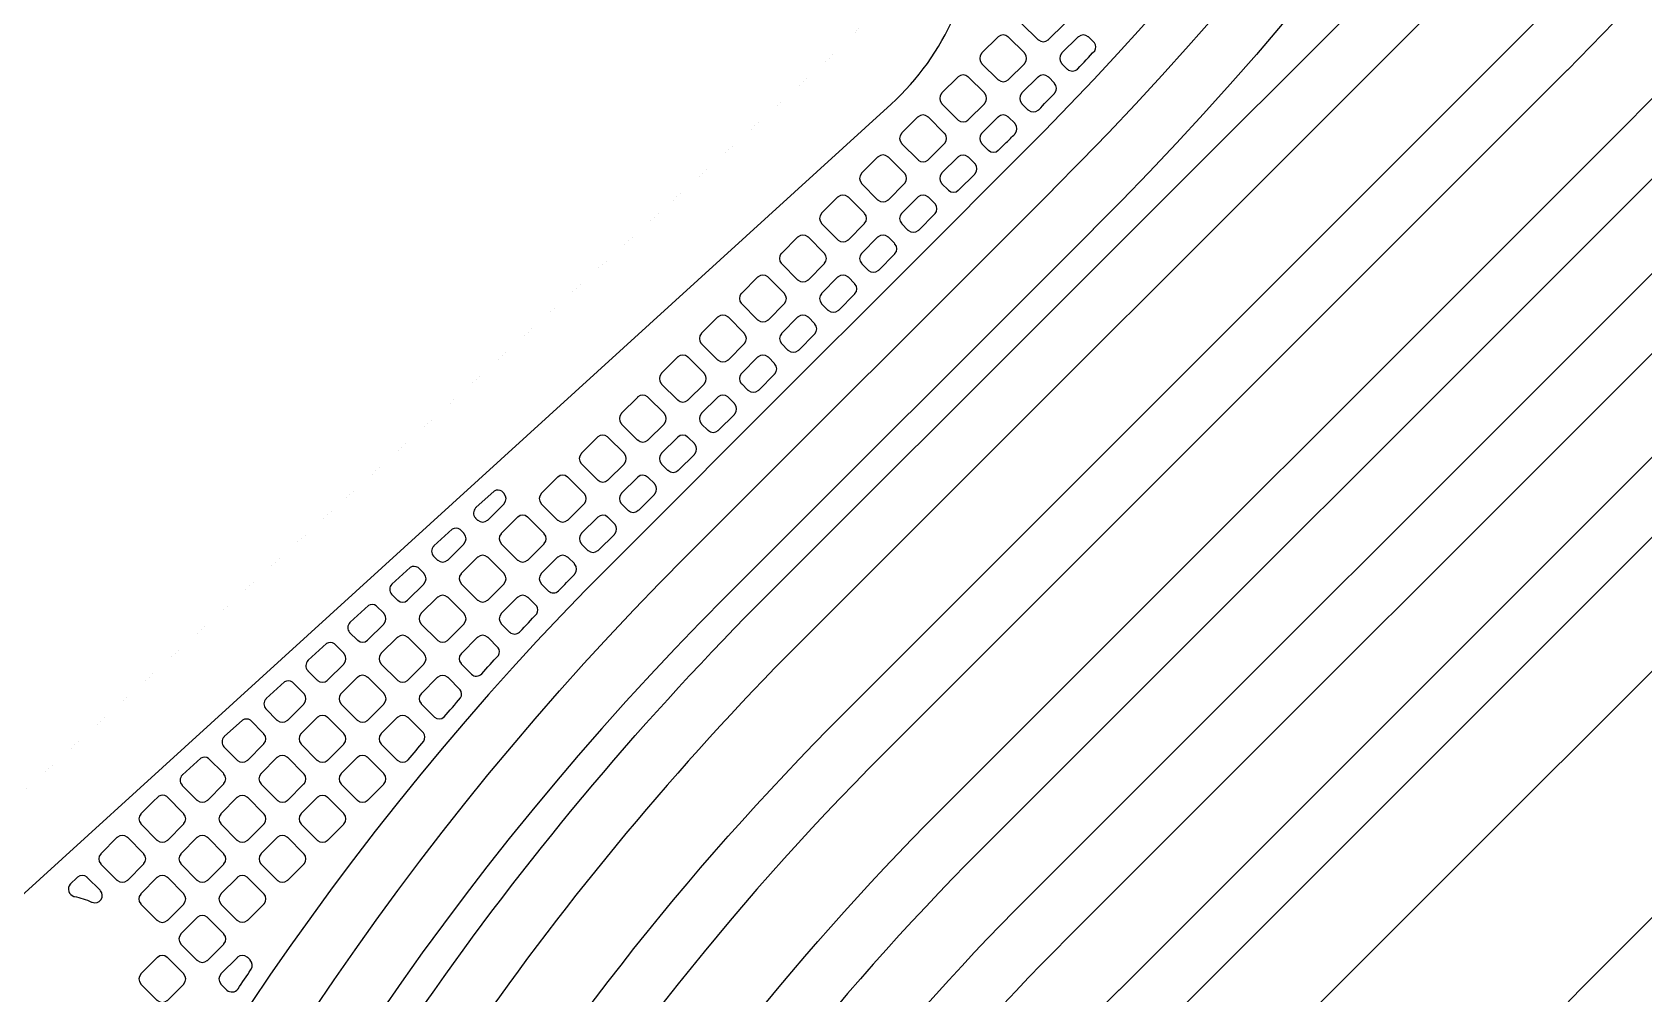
# Model space of a CAD drawing. Extents: x 0 to 248, y 0 to 175.
# Drawn here: x 41.392 to 45.729, y 142.079 to 144.668 of the extents above; entities that cross this region are included whole.
import ezdxf

# ---------------------------------------------------------------- set-up
doc = ezdxf.new("R2010")
doc.units = 0
doc.layers.add('gbr-dxf', color=7, linetype='Continuous')
doc.layers.add('gbr-outline-dxf', color=2, linetype='Continuous')

msp = doc.modelspace()

# ---------------------------------------------------------------- linework, layer by layer
at = {"layer": 'gbr-dxf', "linetype": 'Continuous'}
for points in [[(43.1263, 134.5397, -0.007248), (43.1264, 134.5452), (43.1264, 135.7605), (43.1264, 135.7605), (43.1264, 137.8618), (43.387, 139.5776), (43.8366, 140.6957), (44.8368, 142.0328), (46.1734, 143.3693, 0.185228), (48.9468, 149.5938, 0.004309), (49.1269, 150.0939, -0.1364), (49.1652, 150.1958), (49.1653, 150.1958, -0.058783), (49.1976, 150.2307, 0.216588), (49.2404, 150.3248), (49.2404, 150.3254), (49.2404, 150.8184), (49.2404, 150.8239), (49.4182, 150.8239), (49.4182, 150.8184)], [(49.4182, 150.8184), (49.4182, 150.3261, -0.014748), (49.4183, 150.3249, 0.218593), (49.4618, 150.2301, -0.014748), (49.4627, 150.2292, -0.216981), (49.5325, 150.0759, -0.080329), (49.5222, 150.0119, -0.001554), (49.5216, 149.9502), (49.5216, 149.9497, -0.109709), (47.7766, 144.6187), (46.612, 143.1443), (45.6209, 142.1531, 0.198219), (43.5224, 137.1056), (43.5224, 134.6037, -0.080301), (43.5327, 134.5397, -0.213625), (43.4649, 134.3881, 0.042382), (43.4627, 134.3856), (43.4627, 134.3856), (43.4454, 134.3683, 0.164302), (43.4185, 134.2929), (43.4185, 134.045)], [(43.7135, 136.7321, -0.198869), (46.0075, 142.2694), (46.0076, 142.2694), (46.0076, 142.2694), (47.8004, 144.0622, 0.157884), (49.7136, 149.9659, -0.020044), (49.7135, 149.9679), (49.7135, 150.0479, 0.146233), (49.7096, 150.0587, -0.110384), (49.7018, 150.074, 0.060362), (49.663, 150.1634, 0.027346), (49.6618, 150.1651, -0.118045), (49.6613, 150.1661), (49.661, 150.1669, 0.04928), (49.6135, 150.2308, -0.01427), (49.6122, 150.2324, -0.180381), (49.5905, 150.2906), (49.5905, 150.3104), (49.5905, 150.3795), (49.5905, 150.8184), (49.5905, 150.824), (49.7683, 150.824), (49.7683, 150.8184)], [(43.9421, 136.731, -0.198917), (46.1693, 142.1078), (46.1693, 142.1078), (46.1693, 142.1079), (47.9748, 143.9134, 0.158386), (49.9421, 149.968, -0.01306), (49.9422, 149.9691), (49.9422, 150.084, -0.058027), (49.9421, 150.0845, 0.145886), (49.9384, 150.0954, -0.04083), (49.9383, 150.0956, -0.198048), (49.9306, 150.1247), (49.9465, 150.2429, 0.026278), (49.9427, 150.2706, -0.056627), (49.9404, 150.2905), (49.9404, 150.2905), (49.9404, 150.3103), (49.9404, 150.8183), (49.9404, 150.8239), (50.1182, 150.8239), (50.1182, 150.8183)], [(44.7636, 136.641, -0.198871), (47.193, 142.5051), (47.1932, 142.5053), (48.4404, 143.7525), (48.4404, 143.7525), (48.4404, 143.7526, 0.198851), (50.7674, 149.3682, -0.020044), (50.7673, 149.3702, -0.013079), (50.7674, 149.3714), (50.7674, 150.0471, -0.036092), (50.7673, 150.0474, 0.152929), (50.7634, 150.0586), (50.7633, 150.0587, -0.105582), (50.7558, 150.0733, 0.111015), (50.6654, 150.2287, -0.194527), (50.6404, 150.2905), (50.6404, 150.3794, -0.007121), (50.6405, 150.3815), (50.6405, 150.8184), (50.6405, 150.8239), (50.8183, 150.8239), (50.8183, 150.8184)], [(49.7683, 150.3104), (49.7683, 150.2906, -0.064351), (49.7653, 150.268), (49.7631, 150.2355), (49.7787, 150.1195, -0.050081), (49.7794, 150.1118), (49.7794, 150.0837, -0.173258), (49.7705, 150.0587, 0.152897), (49.7666, 150.0475, -0.05707), (49.7665, 150.0469), (49.7665, 149.97, -0.020066), (49.7666, 149.968, -0.15799), (47.8421, 144.0294, -0.041596), (47.8392, 144.0261), (46.045, 142.2319), (46.045, 142.2319), (46.045, 142.2319, 0.198907), (43.7665, 136.731, -0.01306)], [(50.8183, 150.3104), (50.8183, 150.2905), (50.8182, 150.2905), (50.8182, 150.2905, -0.018935), (50.818, 150.2839), (50.8172, 150.2059), (50.8276, 150.1282, -0.145547), (50.8332, 150.1065), (50.8332, 150.0839, -0.175279), (50.8243, 150.0587), (50.8243, 150.0587, 0.152918), (50.8204, 150.0474), (50.8204, 149.3719, -0.016923), (50.8204, 149.3703, -0.198917), (48.4779, 143.7151), (48.4779, 143.7151), (48.4779, 143.7151), (47.2307, 142.4678), (47.2304, 142.4676, 0.198862), (44.8166, 136.6412, -0.016923)], [(40.8033, 137.588, -0.198905), (43.1509, 143.256), (43.1513, 143.2563), (44.1396, 144.2446), (44.14, 144.245, 0.187154), (46.7944, 150.2646, -0.074106)], [(46.9451, 150.2247, -0.186231), (44.2477, 144.1372), (44.2473, 144.1369), (43.259, 143.1486), (43.2587, 143.1482, 0.198813), (40.9557, 137.5908, -0.009943)], [(42.7427, 139.4829, -0.121362), (44.3178, 142.0893), (44.3181, 142.0897), (45.8856, 143.6571), (45.886, 143.6575, 0.198914), (48.553, 150.0964, -0.007678)], [(48.7054, 150.0945, -0.19886), (45.9937, 143.5497), (45.9933, 143.5494), (44.4259, 141.9819)], [(42.4061, 139.5798, -0.121662), (44.0705, 142.3371), (44.0705, 142.3371), (44.0705, 142.3371), (45.8063, 144.0729), (45.8067, 144.0733, 0.198883), (48.203, 149.8595, -0.007678)], [(48.3554, 149.8576, -0.198823), (45.9145, 143.9655), (45.9141, 143.9652), (44.1783, 142.2293), (44.1783, 142.2293), (44.1782, 142.2293, 0.12168), (42.5515, 139.5342, 0.065239)], [(46.6226, 149.6947, -0.170555), (44.0496, 144.3346), (44.0496, 144.3346), (44.0496, 144.3345), (43.7818, 144.0667), (43.7815, 144.0665), (43.3508, 143.6357), (43.3504, 143.6354), (43.0612, 143.3462), (43.0245, 143.3094), (43.0244, 143.3094), (42.9501, 143.235), (42.95, 143.235), (42.95, 143.235, 0.198909), (40.6761, 137.7455, -0.020503)], [(41.7327, 139.7742, -0.12213), (43.5748, 142.832), (43.5752, 142.8324), (45.4157, 144.6729), (45.416, 144.6732, 0.198765), (47.5039, 149.7108, -0.011766)], [(41.7363, 140.8069, -0.086219), (43.3122, 143.0937), (43.313, 143.0945), (45.1535, 144.935), (45.1539, 144.9354, 0.19876), (47.1332, 149.711, -0.011766)], [(47.2856, 149.7144, -0.198893), (45.2617, 144.8276), (45.2613, 144.8272), (43.4209, 142.9869, 0.086252), (41.8743, 140.7421, -0.006435)], [(47.6563, 149.7143, -0.19889), (45.5238, 144.5655), (45.5234, 144.5651), (43.6829, 142.7246), (43.6826, 142.7243, 0.122153), (41.8781, 139.7286, 0.065669)], [(42.0866, 139.6722, -0.121884), (43.8352, 142.5717), (43.8355, 142.5721), (45.676, 144.4125), (45.6764, 144.4129, 0.198883), (47.8718, 149.714, -0.007646)], [(48.0242, 149.7121, -0.198818), (45.7842, 144.3051), (45.7838, 144.3048), (43.9433, 142.4643), (43.9429, 142.4639, 0.121904), (42.232, 139.6266, 0.065528)], [(44.9925, 136.6439, -0.198769), (47.3548, 142.3434), (47.355, 142.3436), (48.6021, 143.5907), (48.6021, 143.5907), (48.6022, 143.5907, 0.198907), (50.996, 149.37, -0.016872)], [(51.049, 149.3687, -0.198865), (48.6396, 143.5532), (48.6396, 143.5532), (48.6396, 143.5532), (47.3925, 142.3061), (47.3923, 142.3059, 0.198902), (45.0455, 136.6398, -0.026722)], [(38.7905, 139.9997), (43.7034, 144.474), (43.7038, 144.4743, 0.210832), (43.933, 144.9938, -0.013289), (43.9331, 144.995), (43.9331, 145.1817, -0.022988), (43.9331, 145.1839), (43.9331, 146.0438, -0.022988), (43.9331, 146.046), (43.9331, 146.9059, -0.022988), (43.9331, 146.9081), (43.9331, 147.2443), (43.9331, 147.2448), (43.9331, 149.1832, -0.022988)]]:
    msp.add_lwpolyline(points, format="xyb", dxfattribs=at)
for points in [[(44.0548, 144.718, 0.379201), (44.0548, 144.6921, -0.095956), (44.0558, 144.6905), (44.0984, 144.6479, -0.10046), (44.1001, 144.6469, 0.37981), (44.1261, 144.6469, -0.096625), (44.1277, 144.6478), (44.1703, 144.6904, -0.096332), (44.1713, 144.692, 0.3795), (44.1713, 144.718, -0.10824), (44.1702, 144.7199), (44.1278, 144.7623, -0.104354), (44.126, 144.7633, 0.378939), (44.1001, 144.7633, -0.096259), (44.0984, 144.7624), (44.0558, 144.7197, -0.096539)], [(43.9471, 144.6103, 0.379201), (43.9471, 144.5844, -0.099964), (43.9481, 144.5827), (43.9906, 144.5402, -0.104264), (43.9924, 144.5392, 0.37981), (44.0184, 144.5392, -0.096625), (44.02, 144.5401), (44.0625, 144.5826, -0.096111), (44.0634, 144.5842, 0.3795), (44.0634, 144.6102, -0.104843), (44.0624, 144.612), (44.0199, 144.6545, -0.100442), (44.0182, 144.6555, 0.378939), (43.9922, 144.6555, -0.096259), (43.9906, 144.6545), (43.9481, 144.612, -0.096539)], [(44.1626, 144.5843, -0.099864), (44.1636, 144.5826), (44.1776, 144.5686, -0.057008), (44.1785, 144.568, 0.387737), (44.2052, 144.5684, -0.068194), (44.2063, 144.5692, 0.001905), (44.2517, 144.6179, 0.276272), (44.2511, 144.639), (44.2356, 144.6545, -0.100519), (44.2339, 144.6555, 0.379731), (44.2079, 144.6555, -0.096458), (44.2062, 144.6545), (44.1636, 144.6119, -0.096627), (44.1626, 144.6103, 0.379691)], [(43.8393, 144.4766, -0.103917), (43.8403, 144.4748), (43.8827, 144.4324, -0.107817), (43.8846, 144.4313, 0.37981), (43.9105, 144.4313, -0.096625), (43.9122, 144.4323), (43.9548, 144.4749, -0.096111), (43.9557, 144.4765, 0.379859), (43.9557, 144.5025, -0.100399), (43.9547, 144.5042), (43.9121, 144.5468, -0.096627), (43.9105, 144.5478, 0.379731), (43.8845, 144.5478, -0.096625), (43.8829, 144.5468), (43.8403, 144.5042, -0.096111), (43.8393, 144.5025, 0.379682)], [(44.0549, 144.5025, 0.378862), (44.0549, 144.4766, -0.095506), (44.0558, 144.4749), (44.0719, 144.4589, -0.088992), (44.0734, 144.458, 0.382115), (44.0996, 144.4582, -0.084996), (44.101, 144.4591, 0.001733), (44.143, 144.5025, -0.112074), (44.144, 144.5044, 0.373113), (44.1437, 144.5299, -0.109597), (44.1426, 144.5318), (44.1278, 144.5466, -0.10442), (44.126, 144.5476, 0.3795), (44.1, 144.5477, -0.096259), (44.0984, 144.5467), (44.0558, 144.5041, -0.095895)], [(43.7316, 144.3689, -0.092348), (43.7325, 144.3673), (43.7752, 144.3246, -0.096111), (43.7769, 144.3236, 0.37981), (43.8028, 144.3236, -0.096458), (43.8045, 144.3246), (43.8469, 144.3671, -0.096627), (43.8479, 144.3687, 0.379859), (43.8479, 144.3947, -0.096723), (43.8469, 144.3963), (43.8042, 144.439, -0.092898), (43.8027, 144.44, 0.379731), (43.7767, 144.44, -0.096458), (43.775, 144.439), (43.7326, 144.3965, -0.096627), (43.7316, 144.3949, 0.379682)], [(43.9471, 144.3687, -0.099964), (43.9481, 144.367), (43.9644, 144.3507, -0.104264), (43.9662, 144.3497, 0.37981), (43.9922, 144.3497, -0.096625), (43.9938, 144.3506), (44.0136, 144.3704), (44.0137, 144.3705), (44.0137, 144.3705, 0.000984), (44.0365, 144.3934, -0.099916), (44.0375, 144.3951, 0.376567), (44.0374, 144.4209, -0.092406), (44.0365, 144.4225), (44.02, 144.4389, -0.100601), (44.0183, 144.44, 0.379692), (43.9923, 144.4399, -0.096625), (43.9907, 144.439), (43.9481, 144.3963, -0.096111), (43.9471, 144.3947, 0.379682)], [(43.6238, 144.2611, -0.095956), (43.6247, 144.2594), (43.6673, 144.2168, -0.10046), (43.6691, 144.2158, 0.37981), (43.695, 144.2158, -0.096625), (43.6967, 144.2168), (43.7392, 144.2594, -0.096111), (43.7402, 144.261, 0.379859), (43.7402, 144.287, -0.108195), (43.7392, 144.2889), (43.6968, 144.3312, -0.104691), (43.695, 144.3323, 0.379731), (43.669, 144.3323, -0.096625), (43.6674, 144.3313), (43.6247, 144.2887, -0.096111), (43.6238, 144.287, 0.379682)], [(43.8394, 144.2611, -0.092348), (43.8404, 144.2595), (43.8569, 144.243, -0.096111), (43.8585, 144.242, 0.379451), (43.8845, 144.242, -0.096259), (43.8861, 144.2429), (43.9286, 144.2854, -0.095895), (43.9296, 144.2871, 0.378827), (43.9296, 144.313, -0.095968), (43.9286, 144.3146), (43.912, 144.3312, -0.092398), (43.9105, 144.3322, 0.379562), (43.8845, 144.3321, -0.096458), (43.8829, 144.3312), (43.8404, 144.2887, -0.096627), (43.8394, 144.287, 0.379682)], [(43.5161, 144.1534, -0.099964), (43.5171, 144.1516), (43.5596, 144.1092, -0.104264), (43.5614, 144.1081, 0.37981), (43.5873, 144.1081, -0.096625), (43.589, 144.1091), (43.6314, 144.1515, -0.096111), (43.6324, 144.1532, 0.379859), (43.6324, 144.1792, -0.104293), (43.6314, 144.181), (43.5889, 144.2234, -0.100824), (43.5871, 144.2244, 0.379731), (43.5612, 144.2244, -0.096625), (43.5595, 144.2235), (43.517, 144.181, -0.096111), (43.5161, 144.1793, 0.379682)], [(43.7316, 144.1532, -0.095973), (43.7326, 144.1516), (43.749, 144.1351, -0.100401), (43.7507, 144.1341, 0.379185), (43.7767, 144.1341, -0.096861), (43.7783, 144.1351), (43.8209, 144.1777, -0.095916), (43.8219, 144.1793, 0.379778), (43.8219, 144.2053, -0.108195), (43.8208, 144.2072), (43.8046, 144.2234, -0.104691), (43.8028, 144.2244, 0.379731), (43.7768, 144.2244, -0.096625), (43.7752, 144.2235), (43.7326, 144.1809, -0.096111), (43.7316, 144.1792, 0.379691)], [(43.4082, 144.0455, -0.103917), (43.4093, 144.0437), (43.4517, 144.0014, -0.107817), (43.4535, 144.0003, 0.37981), (43.4795, 144.0003, -0.096625), (43.4811, 144.0013), (43.5237, 144.0438, -0.096111), (43.5247, 144.0455, 0.379859), (43.5247, 144.0715, -0.100828), (43.5237, 144.0732), (43.4811, 144.1158, -0.09693), (43.4794, 144.1168, 0.379731), (43.4535, 144.1168, -0.096625), (43.4518, 144.1158), (43.4092, 144.0732, -0.096111), (43.4082, 144.0715, 0.379682)], [(43.6239, 144.0455, -0.100032), (43.6249, 144.0438), (43.6412, 144.0275, -0.103566), (43.643, 144.0265, 0.37981), (43.669, 144.0265, -0.096458), (43.6706, 144.0274), (43.7131, 144.0699, -0.096627), (43.7141, 144.0715, 0.379859), (43.7141, 144.0975, -0.104765), (43.713, 144.0993), (43.6967, 144.1156, -0.100519), (43.695, 144.1166, 0.379731), (43.669, 144.1166, -0.096458), (43.6674, 144.1156), (43.6249, 144.0732, -0.096627), (43.6239, 144.0715, 0.379682)], [(43.3005, 143.9638, 0.379201), (43.3005, 143.9378, -0.091954), (43.3015, 143.9363), (43.3442, 143.8936, -0.096332), (43.3458, 143.8926, 0.37981), (43.3718, 143.8926, -0.096625), (43.3734, 143.8936), (43.4159, 143.936, -0.096111), (43.4169, 143.9377, 0.3795), (43.4169, 143.9636, -0.096969), (43.4159, 143.9653), (43.3732, 144.008, -0.092228), (43.3716, 144.009, 0.378939), (43.3457, 144.0089, -0.096259), (43.344, 144.008), (43.3015, 143.9654, -0.096539)], [(43.5161, 143.9377, -0.104014), (43.5171, 143.9359), (43.5333, 143.9197, -0.107936), (43.5352, 143.9186, 0.37981), (43.5612, 143.9186, -0.096458), (43.5628, 143.9196), (43.6054, 143.9622, -0.096627), (43.6064, 143.9638, 0.379859), (43.6064, 143.9898, -0.100902), (43.6053, 143.9915), (43.5889, 144.0079, -0.096857), (43.5873, 144.0089, 0.379731), (43.5613, 144.0089, -0.096458), (43.5597, 144.0079), (43.517, 143.9653, -0.096627), (43.5161, 143.9637, 0.379682)], [(43.1927, 143.83, -0.095956), (43.1937, 143.8284), (43.2363, 143.7858, -0.10046), (43.238, 143.7848, 0.37981), (43.264, 143.7848, -0.096625), (43.2656, 143.7858), (43.3082, 143.8283, -0.096111), (43.3092, 143.83, 0.379859), (43.3092, 143.8559, -0.108195), (43.3081, 143.8578), (43.2657, 143.9002, -0.104691), (43.2639, 143.9012, 0.379731), (43.238, 143.9012, -0.096625), (43.2363, 143.9003), (43.1937, 143.8576, -0.096111), (43.1927, 143.856, 0.379682)], [(43.4084, 143.83, -0.092348), (43.4093, 143.8285), (43.4259, 143.8119, -0.096111), (43.4275, 143.8109, 0.37981), (43.4535, 143.8109, -0.096458), (43.4551, 143.8119), (43.4976, 143.8544, -0.096627), (43.4985, 143.856, 0.379859), (43.4985, 143.882, -0.096723), (43.4976, 143.8836), (43.481, 143.9002, -0.092898), (43.4795, 143.9011, 0.379731), (43.4535, 143.9011, -0.096458), (43.4518, 143.9001), (43.4094, 143.8576, -0.096627), (43.4084, 143.856, 0.379682)], [(43.0849, 143.7222, -0.099964), (43.0859, 143.7205), (43.1284, 143.678, -0.104264), (43.1302, 143.677, 0.37981), (43.1562, 143.677, -0.096625), (43.1578, 143.6779), (43.2004, 143.7205, -0.096111), (43.2014, 143.7222, 0.379859), (43.2014, 143.7481, -0.104293), (43.2003, 143.7499), (43.1578, 143.7924, -0.100824), (43.1561, 143.7934, 0.379731), (43.1301, 143.7934, -0.096625), (43.1285, 143.7924), (43.0859, 143.7498, -0.096111), (43.0849, 143.7482, 0.379682)], [(43.3005, 143.7222, -0.096625), (43.3015, 143.7206), (43.318, 143.7041, -0.100151), (43.3197, 143.7031, 0.37981), (43.3456, 143.7031, -0.096458), (43.3473, 143.7041), (43.3899, 143.7467, -0.096627), (43.3908, 143.7483, 0.379859), (43.3908, 143.7743, -0.108361), (43.3898, 143.7762), (43.3736, 143.7924, -0.10442), (43.3718, 143.7934, 0.379731), (43.3458, 143.7934, -0.096458), (43.3441, 143.7924), (43.3015, 143.7498, -0.096627), (43.3005, 143.7482, 0.379682)], [(42.9772, 143.6145, -0.103917), (42.9782, 143.6127), (43.0206, 143.5703, -0.107817), (43.0225, 143.5693, 0.37981), (43.0485, 143.5693, -0.096625), (43.0501, 143.5702), (43.0926, 143.6127, -0.096111), (43.0935, 143.6143, 0.379859), (43.0935, 143.6403, -0.100399), (43.0925, 143.642), (43.0499, 143.6846, -0.096627), (43.0483, 143.6856, 0.379731), (43.0223, 143.6856, -0.096625), (43.0207, 143.6846), (42.9782, 143.6421, -0.096111), (42.9772, 143.6405, 0.379682)], [(43.1927, 143.6144, -0.10047), (43.1937, 143.6127), (43.2101, 143.5963, -0.10399), (43.2119, 143.5953, 0.37981), (43.2378, 143.5953, -0.096458), (43.2395, 143.5963), (43.282, 143.6388, -0.096627), (43.283, 143.6405, 0.379859), (43.283, 143.6665, -0.104765), (43.282, 143.6683), (43.2657, 143.6846, -0.100519), (43.2639, 143.6856, 0.379731), (43.238, 143.6856, -0.096458), (43.2363, 143.6846), (43.1937, 143.642, -0.096627), (43.1927, 143.6403, 0.379682)], [(42.8694, 143.5327, 0.379964), (42.8694, 143.5067, -0.092061), (42.8704, 143.5052), (42.9131, 143.4625, -0.096423), (42.9148, 143.4615, 0.379502), (42.9407, 143.4615, -0.096723), (42.9424, 143.4625), (42.9849, 143.505, -0.096111), (42.9858, 143.5066, 0.379859), (42.9858, 143.5326, -0.096458), (42.9849, 143.5342), (42.9422, 143.5769, -0.092289), (42.9406, 143.5779, 0.379731), (42.9146, 143.5779, -0.096625), (42.913, 143.5769), (42.8704, 143.5343, -0.096266)], [(43.085, 143.5067, -0.104392), (43.0861, 143.5049), (43.1023, 143.4887, -0.107961), (43.1042, 143.4876, 0.37981), (43.1301, 143.4876, -0.096458), (43.1318, 143.4886), (43.1742, 143.531, -0.096627), (43.1752, 143.5327, 0.379859), (43.1752, 143.5586, -0.100902), (43.1742, 143.5604), (43.1578, 143.5768, -0.096857), (43.1561, 143.5778, 0.379731), (43.1301, 143.5778, -0.096458), (43.1285, 143.5768), (43.086, 143.5343, -0.096627), (43.085, 143.5326, 0.379682)], [(42.7617, 143.399, -0.095956), (42.7627, 143.3973), (42.8053, 143.3548, -0.10046), (42.807, 143.3537, 0.37975), (42.8329, 143.3537, -0.096225), (42.8346, 143.3547), (42.8771, 143.3973, -0.095585), (42.8781, 143.3989, 0.379303), (42.8781, 143.4248, -0.10743), (42.877, 143.4267), (42.8346, 143.4691, -0.104677), (42.8328, 143.4701, 0.379587), (42.8068, 143.4701, -0.096723), (42.8052, 143.4691), (42.7627, 143.4266, -0.096111), (42.7617, 143.425, 0.379682)], [(42.9772, 143.4249, 0.378393), (42.9773, 143.399, -0.087191), (42.9782, 143.3975), (42.9949, 143.3808, -0.092074), (42.9965, 143.3798, 0.379059), (43.0224, 143.3799, -0.096723), (43.024, 143.3808), (43.0253, 143.3821), (43.0253, 143.3822), (43.0666, 143.4234, -0.096314), (43.0676, 143.425, 0.379859), (43.0676, 143.451, -0.084073), (43.0667, 143.4524), (43.05, 143.4691, -0.096857), (43.0484, 143.47, 0.379471), (43.0224, 143.4701, -0.09601), (43.0208, 143.4691), (42.9782, 143.4265, -0.095997)], [(42.5848, 143.3598, -0.052935), (42.5854, 143.359), (42.5895, 143.3548, -0.104246), (42.5913, 143.3537, 0.379201), (42.6173, 143.3537, -0.09601), (42.6189, 143.3547), (42.6616, 143.3973, -0.095997), (42.6625, 143.399, 0.378831), (42.6625, 143.4249, -0.104774), (42.6615, 143.4267), (42.6563, 143.4318, 0.277795), (42.6352, 143.4324), (42.586, 143.3876, -0.047178), (42.5854, 143.3869, 0.392799)], [(42.6538, 143.3171, 0.379201), (42.6539, 143.2912, -0.099964), (42.6549, 143.2894), (42.6974, 143.247, -0.104264), (42.6992, 143.2459, 0.379308), (42.7251, 143.2459, -0.095968), (42.7267, 143.2469), (42.7694, 143.2895, -0.096328), (42.7703, 143.2911, 0.37947), (42.7703, 143.3171, -0.104765), (42.7693, 143.3189), (42.7268, 143.3614, -0.100519), (42.7251, 143.3624, 0.3795), (42.6991, 143.3624, -0.096259), (42.6975, 143.3614), (42.6548, 143.3188, -0.096539)], [(42.8695, 143.2912, -0.095973), (42.8705, 143.2895), (42.8869, 143.2731, -0.099368), (42.8887, 143.2721, 0.379078), (42.9146, 143.2721, -0.095506), (42.9162, 143.273), (42.9588, 143.3156, -0.095585), (42.9598, 143.3173, 0.379269), (42.9598, 143.3432, -0.107149), (42.9587, 143.3451), (42.9425, 143.3613, -0.104211), (42.9407, 143.3624, 0.379248), (42.9147, 143.3623, -0.097307), (42.9131, 143.3614), (42.8705, 143.3188, -0.096857), (42.8695, 143.3171, 0.379691)], [(42.472, 143.2571, -0.059498), (42.4727, 143.2562), (42.4818, 143.2471, -0.107817), (42.4836, 143.246, 0.379308), (42.5096, 143.246, -0.095968), (42.5112, 143.247), (42.5537, 143.2895, -0.096328), (42.5547, 143.2911, 0.37947), (42.5547, 143.3171, -0.100902), (42.5537, 143.3188), (42.5434, 143.3291, 0.275831), (42.5223, 143.3296), (42.4732, 143.2848, -0.046043), (42.4726, 143.2842, 0.391841)], [(42.3592, 143.1544, -0.03955), (42.3596, 143.1538), (42.3742, 143.1392, -0.096227), (42.3758, 143.1382, 0.379465), (42.4018, 143.1382, -0.095956), (42.4034, 143.1392), (42.446, 143.1818, -0.096314), (42.447, 143.1834, 0.379728), (42.447, 143.2094, -0.096831), (42.446, 143.211), (42.4305, 143.2265, 0.273941), (42.4096, 143.2269), (42.3603, 143.182, -0.046728), (42.3597, 143.1814, 0.391207)], [(42.5461, 143.2094, 0.379201), (42.5462, 143.1835, -0.103917), (42.5472, 143.1817), (42.5896, 143.1393, -0.107817), (42.5915, 143.1382, 0.37981), (42.6174, 143.1382, -0.096625), (42.6191, 143.1392), (42.6615, 143.1816, -0.096111), (42.6625, 143.1833, 0.3795), (42.6625, 143.2092, -0.101017), (42.6615, 143.211), (42.6189, 143.2536, -0.096195), (42.6172, 143.2546, 0.378939), (42.5913, 143.2546, -0.096259), (42.5897, 143.2536), (42.5471, 143.2111, -0.096539)], [(42.7617, 143.1833, -0.099976), (42.7627, 143.1816), (42.7803, 143.164, -0.086954), (42.7818, 143.1631, 0.383649), (42.8081, 143.1634, -0.077811), (42.8094, 143.1642, -0.001972), (42.8514, 143.2075, -0.10437), (42.8524, 143.2093, 0.376056), (42.8523, 143.235, -0.111748), (42.8512, 143.2369), (42.8346, 143.2536, -0.100601), (42.8329, 143.2546, 0.379692), (42.8069, 143.2545, -0.096723), (42.8053, 143.2536), (42.7627, 143.211, -0.096857), (42.7617, 143.2093, 0.379691)], [(42.4383, 143.0756, -0.091954), (42.4393, 143.0741), (42.482, 143.0314, -0.096111), (42.4836, 143.0304, 0.37981), (42.5096, 143.0304, -0.096458), (42.5113, 143.0314), (42.5538, 143.0739, -0.096423), (42.5548, 143.0756, 0.379859), (42.5548, 143.1016, -0.096458), (42.5538, 143.1032), (42.5111, 143.1459, -0.092289), (42.5096, 143.1469, 0.379731), (42.4836, 143.1469, -0.096625), (42.4819, 143.1459), (42.4393, 143.1033, -0.096111), (42.4383, 143.1016, 0.379682)], [(42.654, 143.0757, -0.103999), (42.655, 143.0739), (42.6759, 143.053, -0.072191), (42.6771, 143.0522, 0.388659), (42.7039, 143.0527, -0.055149), (42.7048, 143.0533, -0.002166), (42.7502, 143.102, 0.269619), (42.7498, 143.1227), (42.7267, 143.1457, -0.096857), (42.7251, 143.1467, 0.379731), (42.6991, 143.1467, -0.096458), (42.6975, 143.1457), (42.655, 143.1033, -0.096627), (42.654, 143.1016, 0.379451)], [(42.2464, 143.0517, -0.04639), (42.2469, 143.051), (42.2664, 143.0315, -0.100401), (42.2681, 143.0305, 0.378952), (42.2941, 143.0305, -0.095866), (42.2957, 143.0315), (42.3382, 143.074, -0.096227), (42.3392, 143.0756, 0.379351), (42.3392, 143.1016, -0.108084), (42.3381, 143.1034), (42.318, 143.1235, 0.279905), (42.2967, 143.1242), (42.2476, 143.0794, -0.046595), (42.2471, 143.0787, 0.392089)], [(42.1336, 142.9489, -0.053342), (42.1342, 142.9481), (42.1585, 142.9237, -0.104354), (42.1603, 142.9227, 0.378817), (42.1862, 142.9227, -0.09601), (42.1879, 142.9237), (42.2305, 142.9663, -0.096227), (42.2315, 142.9679, 0.379388), (42.2315, 142.9939, -0.104774), (42.2304, 142.9957), (42.2052, 143.0209, 0.277953), (42.184, 143.0215), (42.1348, 142.9767, -0.046323), (42.1342, 142.976, 0.392298)], [(42.3306, 142.9939, 0.379201), (42.3306, 142.9679, -0.095956), (42.3316, 142.9663), (42.3742, 142.9237, -0.100151), (42.3759, 142.9227, 0.37981), (42.4019, 142.9227, -0.096458), (42.4036, 142.9237), (42.446, 142.9661, -0.096627), (42.447, 142.9678, 0.379357), (42.447, 142.9937, -0.107677), (42.4459, 142.9956), (42.4035, 143.038, -0.10417), (42.4017, 143.039, 0.379112), (42.3758, 143.039, -0.096259), (42.3741, 143.0381), (42.3316, 142.9955, -0.096539)], [(42.5461, 142.9938, 0.379639), (42.5461, 142.9678, -0.087748), (42.5471, 142.9663), (42.5744, 142.939, 0.395109), (42.6017, 142.9398, -0.024394), (42.602, 142.9401, -0.00218), (42.6467, 142.9899, 0.270677), (42.6464, 143.0106), (42.619, 143.038, -0.096726), (42.6173, 143.039, 0.379105), (42.5914, 143.039, -0.096323), (42.5897, 143.038), (42.5471, 142.9954, -0.096558)], [(42.0207, 142.8461, -0.059173), (42.0214, 142.8452), (42.0506, 142.8159, -0.107425), (42.0525, 142.8149, 0.379068), (42.0784, 142.8149, -0.096259), (42.0801, 142.8158), (42.1227, 142.8585, -0.095895), (42.1237, 142.8601, 0.37897), (42.1236, 142.886, -0.100575), (42.1226, 142.8878), (42.0922, 142.9182, 0.275928), (42.0711, 142.9187), (42.0219, 142.8739, -0.046323), (42.0213, 142.8732, 0.391806)], [(42.2228, 142.8601, -0.100399), (42.2238, 142.8584), (42.2663, 142.8159, -0.10437), (42.2681, 142.8149, 0.37981), (42.2941, 142.8149, -0.096458), (42.2957, 142.8159), (42.3383, 142.8584, -0.096627), (42.3393, 142.8601, 0.379859), (42.3393, 142.886, -0.104545), (42.3382, 142.8879), (42.2958, 142.9303, -0.101196), (42.294, 142.9313, 0.379731), (42.2681, 142.9313, -0.096625), (42.2664, 142.9304), (42.2238, 142.8877, -0.096111), (42.2228, 142.8861, 0.379682)], [(42.4385, 142.8601, -0.09572), (42.4394, 142.8585), (42.4746, 142.8233, 0.368615), (42.5008, 142.8241, -0.002205), (42.5451, 142.8754, 0.295575), (42.544, 142.8975), (42.5113, 142.9302, -0.104101), (42.5095, 142.9312, 0.379347), (42.4836, 142.9312, -0.096458), (42.4819, 142.9302), (42.4395, 142.8877, -0.096857), (42.4385, 142.8861, 0.379643)], [(42.115, 142.7523, -0.104215), (42.116, 142.7505), (42.1585, 142.7081, -0.107634), (42.1603, 142.707, 0.379201), (42.1863, 142.7071, -0.096458), (42.1879, 142.708), (42.2305, 142.7506, -0.096627), (42.2315, 142.7523, 0.379859), (42.2315, 142.7782, -0.100714), (42.2304, 142.78), (42.1879, 142.8225, -0.09693), (42.1862, 142.8235, 0.379357), (42.1603, 142.8235, -0.095968), (42.1586, 142.8226), (42.116, 142.7799, -0.096328), (42.115, 142.7783, 0.379063)], [(42.3306, 142.7523, -0.095866), (42.3316, 142.7507), (42.3741, 142.7082, -0.100054), (42.3758, 142.7071, 0.379422), (42.4018, 142.7072, -0.096625), (42.4034, 142.7081), (42.4043, 142.709, -0.002118), (42.4458, 142.7591, 0.297486), (42.4449, 142.7812), (42.4036, 142.8225, -0.10417), (42.4018, 142.8235, 0.379778), (42.3759, 142.8235, -0.096458), (42.3742, 142.8225), (42.3316, 142.7799, -0.096627), (42.3306, 142.7782, 0.379308)], [(41.908, 142.7435, -0.03907), (41.9084, 142.7429), (41.9432, 142.7081, -0.095895), (41.9448, 142.7072, 0.379422), (41.9707, 142.7072, -0.096625), (41.9724, 142.7082), (42.0148, 142.7506, -0.096111), (42.0158, 142.7523, 0.379859), (42.0158, 142.7782, -0.096458), (42.0148, 142.7799), (41.9792, 142.8155, 0.273958), (41.9583, 142.8159), (41.9091, 142.7712, -0.046728), (41.9086, 142.7705, 0.391298)], [(41.7952, 142.6407, -0.045939), (41.7957, 142.64), (41.8353, 142.6004, -0.100499), (41.837, 142.5994, 0.379135), (41.8629, 142.5994, -0.096507), (41.8646, 142.6003), (41.9072, 142.6429, -0.096328), (41.9081, 142.6446, 0.379), (41.9081, 142.6705, -0.108121), (41.9071, 142.6724), (41.8669, 142.7126, 0.28026), (41.8456, 142.7133), (41.7963, 142.6684, -0.045993), (41.7957, 142.6677, 0.391856)], [(42.0073, 142.6446, -0.09148), (42.0082, 142.6431), (42.051, 142.6003, -0.096227), (42.0526, 142.5993, 0.379422), (42.0786, 142.5994, -0.096458), (42.0802, 142.6003), (42.1226, 142.6428, -0.096627), (42.1236, 142.6444, 0.379859), (42.1236, 142.6704, -0.096723), (42.1226, 142.6721), (42.08, 142.7147, -0.092564), (42.0784, 142.7157, 0.379357), (42.0524, 142.7157, -0.095968), (42.0508, 142.7147), (42.0083, 142.6722, -0.096328), (42.0073, 142.6706, 0.378952)], [(42.2228, 142.6445, -0.103999), (42.2238, 142.6427), (42.2662, 142.6004, -0.10739), (42.268, 142.5993, 0.378731), (42.2939, 142.5993, -0.09601), (42.2956, 142.6003), (42.3382, 142.6429, -0.096227), (42.3392, 142.6446, 0.37947), (42.3392, 142.6705, -0.100399), (42.3381, 142.6722), (42.2957, 142.7147, -0.096857), (42.294, 142.7157, 0.379731), (42.2681, 142.7157, -0.096458), (42.2664, 142.7147), (42.2238, 142.6721, -0.096627), (42.2228, 142.6704, 0.379451)], [(41.6841, 142.5627, 0.379249), (41.6841, 142.5368, -0.099964), (41.6851, 142.5351), (41.7275, 142.4927, -0.10399), (41.7293, 142.4917, 0.37981), (41.7552, 142.4917, -0.096458), (41.7569, 142.4926), (41.7993, 142.5351, -0.096111), (41.8003, 142.5368, 0.379893), (41.8003, 142.5627, -0.104132), (41.7993, 142.5645), (41.7539, 142.6099, 0.277902), (41.7327, 142.6105), (41.7154, 142.5947), (41.685, 142.5644, -0.095895)], [(41.8995, 142.5628, 0.379418), (41.8995, 142.5368, -0.0955), (41.9005, 142.5352), (41.9431, 142.4926, -0.100261), (41.9448, 142.4916, 0.37968), (41.9708, 142.4916, -0.096953), (41.9725, 142.4926), (42.015, 142.5351, -0.096627), (42.0159, 142.5367, 0.3795), (42.0159, 142.5627, -0.10824), (42.0149, 142.5646), (41.9725, 142.607, -0.104101), (41.9707, 142.608, 0.378939), (41.9447, 142.608, -0.096614), (41.9431, 142.607), (41.9005, 142.5644, -0.095796)], [(42.1151, 142.5627, 0.379422), (42.1151, 142.5368, -0.091956), (42.1161, 142.5352), (42.1587, 142.4926, -0.096023), (42.1603, 142.4917, 0.379243), (42.1862, 142.4916, -0.095506), (42.1879, 142.4926), (42.2304, 142.5351, -0.095686), (42.2314, 142.5368, 0.378889), (42.2313, 142.5627, -0.096614), (42.2304, 142.5643), (42.1878, 142.6069, -0.092289), (42.1862, 142.6079, 0.379313), (42.1603, 142.6079, -0.095968), (42.1586, 142.6069), (42.1161, 142.5644, -0.096328)], [(41.5763, 142.429, -0.108042), (41.5773, 142.4271), (41.6197, 142.3847, -0.096332), (41.6214, 142.3838, 0.37981), (41.6473, 142.3838, -0.096625), (41.649, 142.3847), (41.6916, 142.4274, -0.096111), (41.6926, 142.4291, 0.379859), (41.6926, 142.455, -0.096458), (41.6916, 142.4567), (41.6491, 142.4992, -0.092623), (41.6475, 142.5002, 0.379731), (41.6215, 142.5002, -0.096458), (41.6199, 142.4992), (41.5773, 142.4566, -0.096627), (41.5763, 142.455, 0.379682)], [(41.7918, 142.4291, -0.100266), (41.7928, 142.4274), (41.8353, 142.3848, -0.103746), (41.8371, 142.3838, 0.379201), (41.863, 142.3838, -0.096458), (41.8647, 142.3848), (41.9072, 142.4273, -0.096332), (41.9082, 142.429, 0.379534), (41.9082, 142.4549, -0.104104), (41.9072, 142.4567), (41.8646, 142.4992, -0.100114), (41.8629, 142.5002, 0.379248), (41.837, 142.5002, -0.096953), (41.8353, 142.4992), (41.7928, 142.4567, -0.096627), (41.7918, 142.4551, 0.379451)], [(42.0074, 142.455, 0.379867), (42.0074, 142.429, -0.0955), (42.0084, 142.4274), (42.0509, 142.3849, -0.099951), (42.0526, 142.3839, 0.379179), (42.0785, 142.3839, -0.096117), (42.0802, 142.3849), (42.1227, 142.4274, -0.095585), (42.1237, 142.429, 0.37924), (42.1237, 142.455, -0.10824), (42.1226, 142.4569), (42.0803, 142.4992, -0.104536), (42.0785, 142.5002, 0.379249), (42.0525, 142.5002, -0.096458), (42.0509, 142.4992), (42.0084, 142.4567, -0.095916)], [(41.4944, 142.3736, 0.559709), (41.5044, 142.3411, -0.021528), (41.5054, 142.3408, -0.060251), (41.5518, 142.3257, -0.050128), (41.5537, 142.3252, 0.790043), (41.5757, 142.3564, -0.05898), (41.5743, 142.3583), (41.5412, 142.3914, -0.09217), (41.5396, 142.3924, 0.378905), (41.5137, 142.3924, -0.096225), (41.5121, 142.3914), (41.4952, 142.3746, -0.024464)], [(41.684, 142.3213, -0.103917), (41.685, 142.3195), (41.7274, 142.2771, -0.108029), (41.7293, 142.276, 0.37981), (41.7552, 142.276, -0.096458), (41.7569, 142.277), (41.7994, 142.3196, -0.096627), (41.8004, 142.3212, 0.379859), (41.8004, 142.3472, -0.100902), (41.7994, 142.3489), (41.7568, 142.3915, -0.096627), (41.7552, 142.3925, 0.379731), (41.7292, 142.3925, -0.096625), (41.7276, 142.3915), (41.6849, 142.3489, -0.096111), (41.684, 142.3472, 0.379682)], [(41.8996, 142.3213, -0.10047), (41.9006, 142.3195), (41.943, 142.2772, -0.104264), (41.9448, 142.2761, 0.37975), (41.9708, 142.2761, -0.096248), (41.9724, 142.2771), (42.015, 142.3197, -0.095935), (42.0159, 142.3213, 0.379274), (42.0159, 142.3473, -0.103621), (42.0149, 142.349), (41.9725, 142.3914, -0.10067), (41.9708, 142.3924, 0.379551), (41.9448, 142.3924, -0.096953), (41.9432, 142.3914), (41.9006, 142.3489, -0.096627), (41.8996, 142.3472, 0.379682)], [(41.7918, 142.2135, -0.10381), (41.7928, 142.2117), (41.8351, 142.1693, -0.10771), (41.837, 142.1683, 0.378892), (41.8629, 142.1683, -0.095383), (41.8645, 142.1692), (41.9072, 142.2119, -0.095701), (41.9082, 142.2135, 0.378889), (41.9081, 142.2395, -0.100514), (41.9071, 142.2412), (41.8646, 142.2837, -0.096227), (41.863, 142.2847, 0.379778), (41.837, 142.2847, -0.096458), (41.8354, 142.2837), (41.7928, 142.2411, -0.096627), (41.7918, 142.2394, 0.379308)], [(41.6841, 142.1057, -0.091956), (41.685, 142.1042), (41.7276, 142.0616, -0.096023), (41.7293, 142.0606, 0.379243), (41.7552, 142.0606, -0.095166), (41.7568, 142.0615), (41.7993, 142.1041, -0.095628), (41.8003, 142.1057, 0.379605), (41.8003, 142.1316, -0.096458), (41.7993, 142.1333), (41.7567, 142.1759, -0.092623), (41.7552, 142.1768, 0.379731), (41.7292, 142.1768, -0.096458), (41.7276, 142.1758), (41.6851, 142.1334, -0.096627), (41.6841, 142.1317, 0.379682)], [(41.8994, 142.1057, -0.09601), (41.9004, 142.1041), (41.9153, 142.0892, -0.04443), (41.9161, 142.0885, 0.436223), (41.9452, 142.0914, -0.040926), (41.9459, 142.0921, -0.002032), (41.9807, 142.1437, -0.099218), (41.9812, 142.1451, 0.339181), (41.979, 142.1689, -0.091817), (41.9782, 142.1701), (41.9722, 142.1761, -0.087865), (41.9707, 142.177, 0.378995), (41.9448, 142.177, -0.096217), (41.9432, 142.176), (41.9004, 142.1333, -0.096423), (41.8994, 142.1316, 0.379011)]]:
    msp.add_lwpolyline(points, format="xyb", close=True, dxfattribs=at)
at = {"layer": 'gbr-outline-dxf', "linetype": 'Continuous', "const_width": 0.000025}
msp.add_lwpolyline([(37.7291, 131.7065), (37.7291, 139.0881, -0.211094), (37.8925, 139.4578), (43.5658, 144.6241, 0.211095), (43.7291, 144.9938), (43.7291, 152.897, -0.414217), (44.2291, 153.397), (57.2291, 153.397, -0.414217), (57.7291, 152.897), (57.7291, 144.9938, -0.211094), (57.5658, 144.6241), (51.8925, 139.4578, 0.211095), (51.7291, 139.0881), (51.7291, 130.3303, -0.414217), (51.2291, 129.8303), (46.2291, 129.8303, -0.414217), (45.7291, 130.3303), (45.7291, 130.7065, 0.414217), (45.2291, 131.2065), (38.2291, 131.2065, -0.414217)], format="xyb", close=True, dxfattribs=at)

doc.saveas('drawing.dxf')
